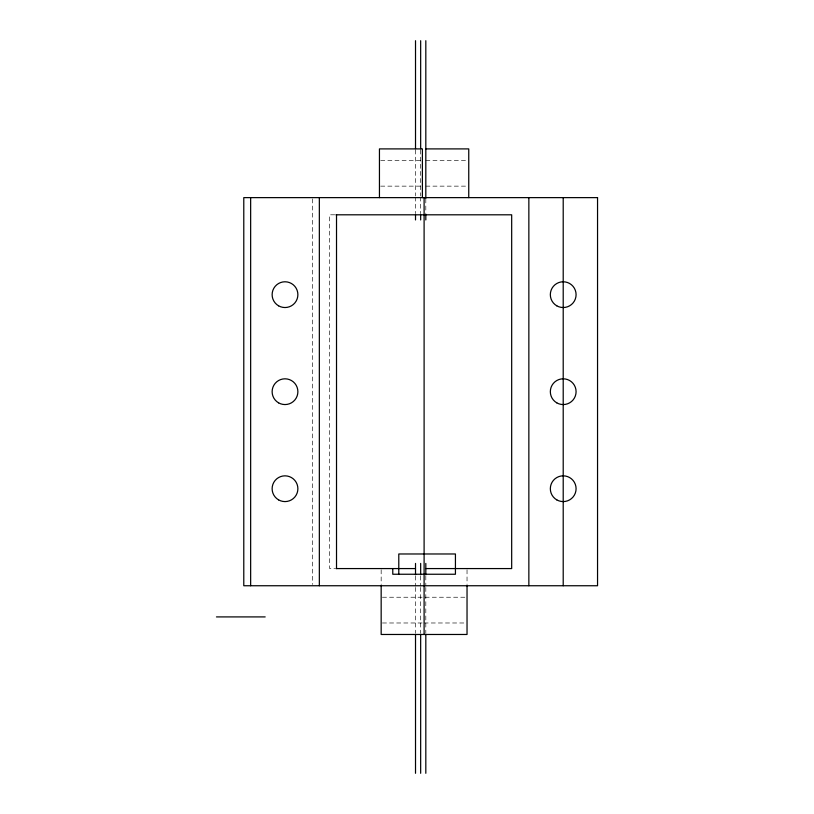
<?xml version="1.0" encoding="UTF-8"?>
<svg xmlns="http://www.w3.org/2000/svg" width="814" height="814" viewBox="0 0 814 814"><rect width="100%" height="100%" fill="white"/><g stroke="black" fill="none" stroke-linecap="round" stroke-linejoin="round"><path stroke-width="0.61" stroke-dasharray="4.07 3.05" d="M380.718 160.389L422.385 160.389M425.814 160.389L467.49 160.389M380.718 186.141L422.385 186.141M425.814 186.141L467.49 186.141M334.696 214.804L329.65 214.804L329.65 568.569L334.696 568.569M382.427 597.232L465.771 597.232M382.427 622.985L422.842 622.985M424.104 622.985L465.771 622.985M467.033 569.8L467.033 584.513M425.814 198.86L425.814 213.594M425.814 575.925L425.814 586.172M425.814 587.443L425.814 632.956M420.665 150.03L420.665 195.798M420.665 197.069L420.665 213.594M420.665 576.058L420.665 586.172M420.665 587.443L420.665 632.956M415.516 150.03L415.516 195.798M415.516 197.069L415.516 213.594M415.516 576.058L415.516 586.172M415.516 587.443L415.516 632.956M381.166 569.8L381.166 584.513M312.474 198.901L312.474 584.472"/><path stroke-width="1.22" d="M425.814 148.901L468.752 148.901L468.752 197.629M335.958 214.804L511.68 214.804L511.68 568.569L425.814 568.569M335.958 568.569L415.516 568.569M216.453 616.91L265.181 616.91M563.207 197.629L563.207 585.744M528.856 197.629L528.856 585.744M467.033 585.744L467.033 634.472L381.166 634.472L381.166 585.744M425.814 40.7L425.814 198.341M425.814 214.865L425.814 219.953M425.814 563.42L425.814 574.796M425.814 634.218L425.814 773.3M424.104 197.629L424.104 634.472M422.385 197.629L422.385 148.901L379.446 148.901L379.446 197.629M420.665 40.7L420.665 148.758M420.665 214.865L420.665 219.953M420.665 563.42L420.665 574.796M420.665 634.218L420.665 773.3M415.516 40.7L415.516 148.758M415.516 214.865L415.516 219.953M415.516 563.42L415.516 574.796M415.516 634.218L415.516 773.3M398.789 574.246L398.789 553.978L455.433 553.978L455.433 574.246L392.775 574.246L392.775 568.569M336.518 214.804L336.518 568.569M319.342 197.629L319.342 585.744M250.651 197.629L250.651 585.744M597.547 197.629L243.783 197.629L243.783 585.744L597.547 585.744L597.547 197.629M556.766 499.867A12.882 12.882 0 0 0 576.088 488.715A12.882 12.882 0 0 0 556.766 477.564A12.882 12.882 0 0 0 556.766 499.867M556.766 402.838A12.882 12.882 0 0 0 576.088 391.687A12.882 12.882 0 0 0 556.766 380.535A12.882 12.882 0 0 0 556.766 402.838M556.766 305.81A12.882 12.882 0 0 0 576.088 294.658A12.882 12.882 0 0 0 556.766 283.506A12.882 12.882 0 0 0 556.766 305.81M278.561 499.867A12.882 12.882 0 0 0 297.883 488.715A12.882 12.882 0 0 0 278.561 477.564A12.882 12.882 0 0 0 278.561 499.867M278.561 402.838A12.882 12.882 0 0 0 297.883 391.687A12.882 12.882 0 0 0 278.561 380.535A12.882 12.882 0 0 0 278.561 402.838M278.561 305.81A12.882 12.882 0 0 0 297.883 294.658A12.882 12.882 0 0 0 278.561 283.506A12.882 12.882 0 0 0 278.561 305.81"/></g></svg>
